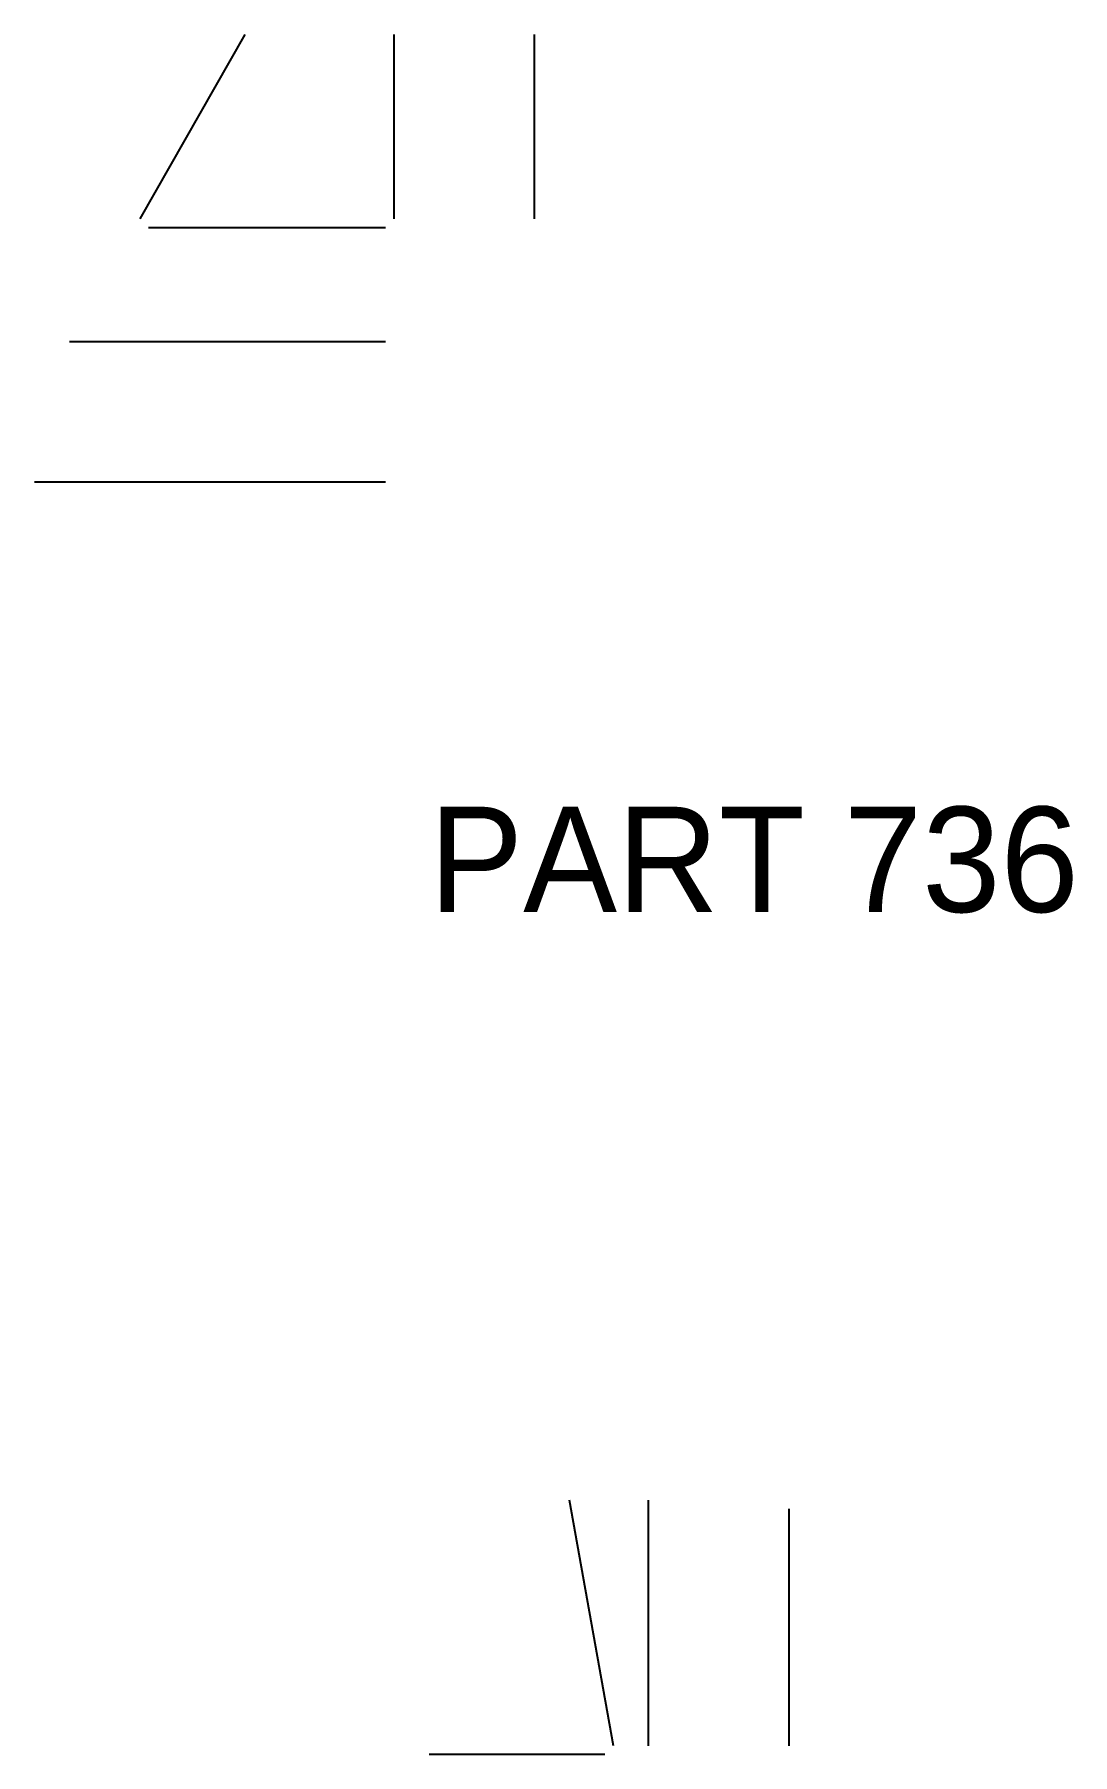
# Model space of a CAD drawing. Header units: millimetres. Extents: x 1088 to 1206, y 354 to 550.
import ezdxf

# ---------------------------------------------------------------- set-up
doc = ezdxf.new("R2010")
doc.units = ezdxf.units.MM
doc.layers.add('ANNOTATIONS', color=3, linetype='Continuous')
doc.layers.add('GEOMETRY', color=7, linetype='Continuous')

msp = doc.modelspace()

# ---------------------------------------------------------------- linework, layer by layer
at = {"layer": 'GEOMETRY'}
for points in [[(1112, 550), (1100, 529)], [(1129, 529), (1129, 550)], [(1145, 529), (1145, 550)], [(1101, 528), (1128, 528)], [(1092, 515), (1128, 515)], [(1128, 499), (1088, 499)], [(1154, 355), (1149, 383)], [(1158, 355), (1158, 383)], [(1174, 382), (1174, 355)], [(1153, 354), (1133, 354)]]:
    msp.add_lwpolyline(points, dxfattribs=at)

# ---------------------------------------------------------------- texts
at = {"layer": 'ANNOTATIONS'}
msp.add_text('PART 736', height=12, dxfattribs=at).set_placement((1133, 450))

doc.saveas('drawing.dxf')
